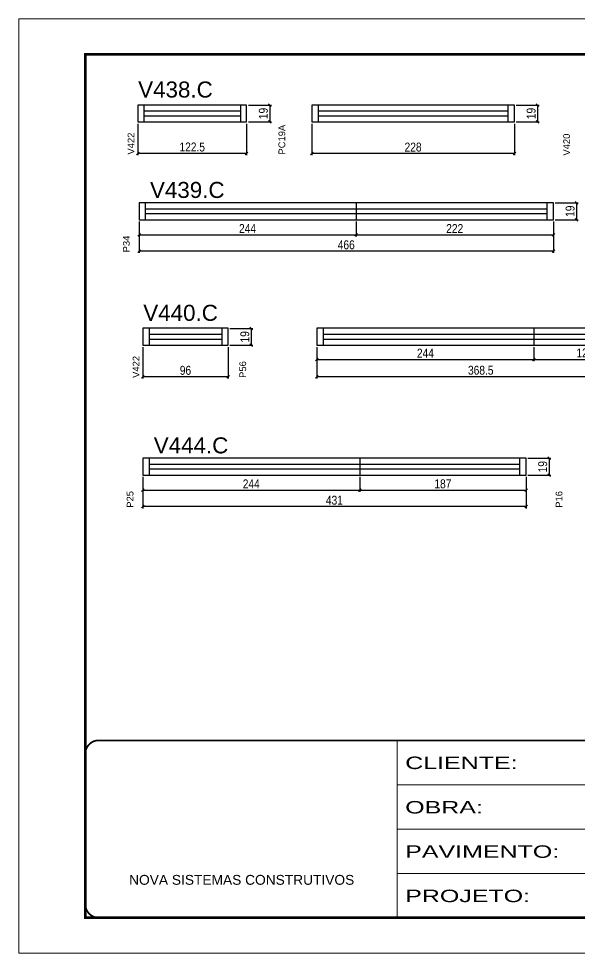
# Model space of a CAD drawing. Extents: x -3394 to 16474, y 3662 to 14397.
# Drawn here: x 9027 to 9658, y 11049 to 12099 of the extents above; entities that cross this region are included whole.
import ezdxf

# ---------------------------------------------------------------- set-up
doc = ezdxf.new("R2010")
doc.units = 0
doc.linetypes.add('CONTINUO', pattern=[0])
doc.linetypes.add('DASHED', pattern=[0.75, 0.5, -0.25])
doc.layers.get('0').update_dxf_attribs({"linetype": 'CONTINUOUS'})
doc.layers.get('Defpoints').update_dxf_attribs({"linetype": 'CONTINUOUS'})
for name, color, linetype in [('COTA', 241, 'CONTINUOUS'), ('NOMENCLATURA', 7, 'CONTINUOUS'), ('Painéis', 200, 'CONTINUOUS'), ('SARR_2.2x7', 40, 'CONTINUOUS')]:
    doc.layers.add(name, color=color, linetype=linetype)
doc.layers.add('Folhas', color=255, linetype='CONTINUOUS', lineweight=9)
doc.layers.add('SARRAFO DE PRESSAO', color=251, linetype='DASHED', lineweight=9)
doc.styles.add('ARIAL', font='arial.ttf')
doc.styles.add('COTA TECNICA', font='techl___.ttf', dxfattribs={"height": 10})
doc.styles.add('Tecnologia', font='')
doc.styles.get('Tecnologia').set_extended_font_data('Forgotten Futurist')
doc.dimstyles.new('PAINEL', dxfattribs={"dimtxt": 10, "dimasz": 3, "dimexe": 3, "dimexo": 3, "dimgap": 3, "dimtad": 1, "dimdec": 1, "dimzin": 12, "dimdsep": 46, "dimtxsty": 'COTA TECNICA', "dimblk1": 'OBLIQUE', "dimblk2": 'OBLIQUE', "dimsah": 1, "dimcen": 0.9, "dimclrd": 4, "dimclre": 4, "dimclrt": 240, "dimadec": 1, "dimazin": 3, "dimtfac": 1, "dimtdec": 1, "dimtmove": 0, "dimatfit": 3, "dimfxl": 1, "dimtolj": 1, "dimtzin": 12, "dimarcsym": 0})

# ---------------------------------------------------------------- blocks, each defined once
blk = doc.blocks.new('9999999999')
at = {"color": 30, "linetype": 'CONTINUO'}
for p, q in [((98564.6, 34230.2), (98564.6, 34429.4)), ((98564.6, 34379.6), (99584, 34379.6)), ((98564.6, 34329.8), (99488, 34329.8)), ((98564.6, 34280), (99488, 34280))]:
    blk.add_line(p, q, dxfattribs=at)
at = {"color": 30, "linetype": 'CONTINUO', "const_width": 2}
blk.add_lwpolyline([(99584, 34230.2), (99584, 34414.4, 0.414214), (99569, 34429.4), (98229, 34429.4, 0.414214), (98214, 34414.4), (98214, 34245.2, 0.414214), (98229, 34230.2), (99584, 34230.2)], format="xyb", dxfattribs=at)
at = {"layer": 'Folhas'}
blk.add_lwpolyline([(98139, 34190.2), (99624, 34190.2), (99624, 35240.2), (98139, 35240.2)], close=True, dxfattribs=at)
at = {"layer": 'Folhas', "color": 30, "const_width": 3}
blk.add_lwpolyline([(98214, 34230.2), (99584, 34230.2), (99584, 35200.2), (98214, 35200.2)], close=True, dxfattribs=at)
at = {"color": 7, "linetype": 'Continuous', "ltscale": 5, "style": 'ARIAL'}
blk.add_text('NOVA SISTEMAS CONSTRUTIVOS', height=11.059, dxfattribs=at).set_placement((98263.2, 34267.2))
at = {"layer": 'Folhas', "color": 7, "style": 'Tecnologia', "width": 1.5}
for s, p in [('CLIENTE:', (98573.7, 34397.2)), ('OBRA:', (98573.7, 34347.3)), ('PAVIMENTO:', (98573.7, 34297.5)), ('PROJETO:', (98573.7, 34247.7))]:
    blk.add_text(s, height=14, dxfattribs=at).set_placement(p)
blk = doc.blocks.new('_Oblique')
at = {"color": 0, "linetype": 'ByBlock', "lineweight": -2}
blk.add_line((-0.5, -0.5), (0.5, 0.5), dxfattribs=at)
blk = doc.blocks.new('*D257')
at = {"layer": 'COTA', "color": 4, "linetype": 'Continuous', "lineweight": -2, "transparency": 16777216}
for p, q in [((9586.8, 12002.4), (9612.7, 12002.4)), ((9610.7, 12002.4), (9610.7, 11983.4)), ((9586.8, 11983.4), (9612.7, 11983.4))]:
    blk.add_line(p, q, dxfattribs=at)
at = {"layer": 'Defpoints', "color": 0, "linetype": 'Continuous', "transparency": 16777216}
for p in [(9584.8, 12002.4), (9584.8, 11983.4), (9610.7, 11983.4)]:
    blk.add_point(p, dxfattribs=at)
at = {"layer": 'COTA', "color": 4, "linetype": 'Continuous', "lineweight": -2, "transparency": 16777216, "xscale": 3, "yscale": 3, "zscale": 3}
for p, rotation in [((9610.7, 12002.4), 90), ((9610.7, 11983.4), 270)]:
    blk.add_blockref('_Oblique', p, dxfattribs=dict(at, rotation=rotation))
at = {"layer": 'COTA', "color": 240, "linetype": 'Continuous', "transparency": 16777216, "insert": (9603.6, 11992.9), "char_height": 10, "attachment_point": 5, "rotation": 90, "style": 'COTA TECNICA'}
blk.add_mtext('\\A1;19', dxfattribs=at)
blk = doc.blocks.new('*D258')
at = {"layer": 'COTA', "color": 4, "linetype": 'Continuous', "lineweight": -2, "transparency": 16777216}
for p, q in [((9356.9, 11981.4), (9356.9, 11946)), ((9584.8, 11981.4), (9584.8, 11946)), ((9584.8, 11948), (9356.9, 11948))]:
    blk.add_line(p, q, dxfattribs=at)
at = {"layer": 'Defpoints', "color": 0, "linetype": 'Continuous', "transparency": 16777216}
for p in [(9356.9, 11983.4), (9584.8, 11983.4), (9356.9, 11948)]:
    blk.add_point(p, dxfattribs=at)
at = {"layer": 'COTA', "color": 4, "linetype": 'Continuous', "lineweight": -2, "transparency": 16777216, "xscale": 3, "yscale": 3, "zscale": 3, "rotation": 180}
blk.add_blockref('_Oblique', (9356.9, 11948), dxfattribs=at)
at = {"layer": 'COTA', "color": 4, "linetype": 'Continuous', "lineweight": -2, "transparency": 16777216, "xscale": 3, "yscale": 3, "zscale": 3}
blk.add_blockref('_Oblique', (9584.8, 11948), dxfattribs=at)
at = {"layer": 'COTA', "color": 240, "linetype": 'Continuous', "transparency": 16777216, "insert": (9470.8, 11955.1), "char_height": 10, "attachment_point": 5, "style": 'COTA TECNICA'}
blk.add_mtext('\\A1;228', dxfattribs=at)
blk = doc.blocks.new('*D259')
at = {"layer": 'COTA', "color": 4, "linetype": 'Continuous', "lineweight": -2, "transparency": 16777216}
for p, q in [((9285.6, 12002.4), (9311.5, 12002.4)), ((9309.5, 12002.4), (9309.5, 11983.4)), ((9285.6, 11983.4), (9311.5, 11983.4))]:
    blk.add_line(p, q, dxfattribs=at)
at = {"layer": 'Defpoints', "color": 0, "linetype": 'Continuous', "transparency": 16777216}
for p in [(9283.6, 12002.4), (9283.6, 11983.4), (9309.5, 11983.4)]:
    blk.add_point(p, dxfattribs=at)
at = {"layer": 'COTA', "color": 4, "linetype": 'Continuous', "lineweight": -2, "transparency": 16777216, "xscale": 3, "yscale": 3, "zscale": 3}
for p, rotation in [((9309.5, 12002.4), 90), ((9309.5, 11983.4), 270)]:
    blk.add_blockref('_Oblique', p, dxfattribs=dict(at, rotation=rotation))
at = {"layer": 'COTA', "color": 240, "linetype": 'Continuous', "transparency": 16777216, "insert": (9302.4, 11992.9), "char_height": 10, "attachment_point": 5, "rotation": 90, "style": 'COTA TECNICA'}
blk.add_mtext('\\A1;19', dxfattribs=at)
blk = doc.blocks.new('*D260')
at = {"layer": 'COTA', "color": 4, "linetype": 'Continuous', "lineweight": -2, "transparency": 16777216}
for p, q in [((9161.1, 11981.4), (9161.1, 11946)), ((9283.6, 11981.4), (9283.6, 11946)), ((9283.6, 11948), (9161.1, 11948))]:
    blk.add_line(p, q, dxfattribs=at)
at = {"layer": 'Defpoints', "color": 0, "linetype": 'Continuous', "transparency": 16777216}
for p in [(9161.1, 11983.4), (9283.6, 11983.4), (9161.1, 11948)]:
    blk.add_point(p, dxfattribs=at)
at = {"layer": 'COTA', "color": 4, "linetype": 'Continuous', "lineweight": -2, "transparency": 16777216, "xscale": 3, "yscale": 3, "zscale": 3, "rotation": 180}
blk.add_blockref('_Oblique', (9161.1, 11948), dxfattribs=at)
at = {"layer": 'COTA', "color": 4, "linetype": 'Continuous', "lineweight": -2, "transparency": 16777216, "xscale": 3, "yscale": 3, "zscale": 3}
blk.add_blockref('_Oblique', (9283.6, 11948), dxfattribs=at)
at = {"layer": 'COTA', "color": 240, "linetype": 'Continuous', "transparency": 16777216, "insert": (9222.4, 11955.2), "char_height": 10, "attachment_point": 5, "style": 'COTA TECNICA'}
blk.add_mtext('\\A1;122.5', dxfattribs=at)
blk = doc.blocks.new('*D265')
at = {"layer": 'COTA', "color": 4, "linetype": 'Continuous', "lineweight": -2, "transparency": 16777216}
for p, q in [((9630.6, 11892.6), (9656.5, 11892.6)), ((9654.5, 11892.6), (9654.5, 11873.6)), ((9630.6, 11873.6), (9656.5, 11873.6))]:
    blk.add_line(p, q, dxfattribs=at)
at = {"layer": 'Defpoints', "color": 0, "linetype": 'Continuous', "transparency": 16777216}
for p in [(9628.6, 11892.6), (9628.6, 11873.6), (9654.5, 11873.6)]:
    blk.add_point(p, dxfattribs=at)
at = {"layer": 'COTA', "color": 4, "linetype": 'Continuous', "lineweight": -2, "transparency": 16777216, "xscale": 3, "yscale": 3, "zscale": 3}
for p, rotation in [((9654.5, 11892.6), 90), ((9654.5, 11873.6), 270)]:
    blk.add_blockref('_Oblique', p, dxfattribs=dict(at, rotation=rotation))
at = {"layer": 'COTA', "color": 240, "linetype": 'Continuous', "transparency": 16777216, "insert": (9647.4, 11883.1), "char_height": 10, "attachment_point": 5, "rotation": 90, "style": 'COTA TECNICA'}
blk.add_mtext('\\A1;19', dxfattribs=at)
blk = doc.blocks.new('*D266')
at = {"layer": 'COTA', "color": 4, "linetype": 'Continuous', "lineweight": -2, "transparency": 16777216}
for p, q in [((9162.6, 11871.6), (9162.6, 11836.2)), ((9628.6, 11871.6), (9628.6, 11836.2)), ((9628.6, 11838.2), (9162.6, 11838.2))]:
    blk.add_line(p, q, dxfattribs=at)
at = {"layer": 'Defpoints', "color": 0, "linetype": 'Continuous', "transparency": 16777216}
for p in [(9162.6, 11873.6), (9628.6, 11873.6), (9162.6, 11838.2)]:
    blk.add_point(p, dxfattribs=at)
at = {"layer": 'COTA', "color": 4, "linetype": 'Continuous', "lineweight": -2, "transparency": 16777216, "xscale": 3, "yscale": 3, "zscale": 3, "rotation": 180}
blk.add_blockref('_Oblique', (9162.6, 11838.2), dxfattribs=at)
at = {"layer": 'COTA', "color": 4, "linetype": 'Continuous', "lineweight": -2, "transparency": 16777216, "xscale": 3, "yscale": 3, "zscale": 3}
blk.add_blockref('_Oblique', (9628.6, 11838.2), dxfattribs=at)
at = {"layer": 'COTA', "color": 240, "linetype": 'Continuous', "transparency": 16777216, "insert": (9395.6, 11845.3), "char_height": 10, "attachment_point": 5, "style": 'COTA TECNICA'}
blk.add_mtext('\\A1;466', dxfattribs=at)
blk = doc.blocks.new('*D267')
at = {"layer": 'COTA', "color": 4, "linetype": 'Continuous', "lineweight": -2, "transparency": 16777216}
for p, q in [((9162.6, 11871.6), (9162.6, 11854.7)), ((9406.6, 11871.6), (9406.6, 11854.7)), ((9162.6, 11856.7), (9406.6, 11856.7))]:
    blk.add_line(p, q, dxfattribs=at)
at = {"layer": 'Defpoints', "color": 0, "linetype": 'Continuous', "transparency": 16777216}
for p in [(9162.6, 11873.6), (9406.6, 11873.6), (9406.6, 11856.7)]:
    blk.add_point(p, dxfattribs=at)
at = {"layer": 'COTA', "color": 4, "linetype": 'Continuous', "lineweight": -2, "transparency": 16777216, "xscale": 3, "yscale": 3, "zscale": 3, "rotation": 180}
blk.add_blockref('_Oblique', (9162.6, 11856.7), dxfattribs=at)
at = {"layer": 'COTA', "color": 4, "linetype": 'Continuous', "lineweight": -2, "transparency": 16777216, "xscale": 3, "yscale": 3, "zscale": 3}
blk.add_blockref('_Oblique', (9406.6, 11856.7), dxfattribs=at)
at = {"layer": 'COTA', "color": 240, "linetype": 'Continuous', "transparency": 16777216, "insert": (9284.6, 11863.7), "char_height": 10, "attachment_point": 5, "style": 'COTA TECNICA'}
blk.add_mtext('\\A1;244', dxfattribs=at)
blk = doc.blocks.new('*D268')
at = {"layer": 'COTA', "color": 4, "linetype": 'Continuous', "lineweight": -2, "transparency": 16777216}
for p, q in [((9406.6, 11871.6), (9406.6, 11854.7)), ((9628.6, 11871.6), (9628.6, 11854.7)), ((9406.6, 11856.7), (9628.6, 11856.7))]:
    blk.add_line(p, q, dxfattribs=at)
at = {"layer": 'Defpoints', "color": 0, "linetype": 'Continuous', "transparency": 16777216}
for p in [(9406.6, 11873.6), (9628.6, 11873.6), (9628.6, 11856.7)]:
    blk.add_point(p, dxfattribs=at)
at = {"layer": 'COTA', "color": 4, "linetype": 'Continuous', "lineweight": -2, "transparency": 16777216, "xscale": 3, "yscale": 3, "zscale": 3, "rotation": 180}
blk.add_blockref('_Oblique', (9406.6, 11856.7), dxfattribs=at)
at = {"layer": 'COTA', "color": 4, "linetype": 'Continuous', "lineweight": -2, "transparency": 16777216, "xscale": 3, "yscale": 3, "zscale": 3}
blk.add_blockref('_Oblique', (9628.6, 11856.7), dxfattribs=at)
at = {"layer": 'COTA', "color": 240, "linetype": 'Continuous', "transparency": 16777216, "insert": (9517.6, 11863.7), "char_height": 10, "attachment_point": 5, "style": 'COTA TECNICA'}
blk.add_mtext('\\A1;222', dxfattribs=at)
blk = doc.blocks.new('*D276')
at = {"layer": 'COTA', "color": 4, "linetype": 'Continuous', "lineweight": -2, "transparency": 16777216}
for p, q in [((9362.7, 11730.5), (9362.7, 11695.2)), ((9731.1, 11730.5), (9731.1, 11695.2)), ((9731.1, 11697.2), (9362.7, 11697.2))]:
    blk.add_line(p, q, dxfattribs=at)
at = {"layer": 'Defpoints', "color": 0, "linetype": 'Continuous', "transparency": 16777216}
for p in [(9362.7, 11732.5), (9731.1, 11732.5), (9362.7, 11697.2)]:
    blk.add_point(p, dxfattribs=at)
at = {"layer": 'COTA', "color": 4, "linetype": 'Continuous', "lineweight": -2, "transparency": 16777216, "xscale": 3, "yscale": 3, "zscale": 3, "rotation": 180}
blk.add_blockref('_Oblique', (9362.7, 11697.2), dxfattribs=at)
at = {"layer": 'COTA', "color": 4, "linetype": 'Continuous', "lineweight": -2, "transparency": 16777216, "xscale": 3, "yscale": 3, "zscale": 3}
blk.add_blockref('_Oblique', (9731.1, 11697.2), dxfattribs=at)
at = {"layer": 'COTA', "color": 240, "linetype": 'Continuous', "transparency": 16777216, "insert": (9546.9, 11704.4), "char_height": 10, "attachment_point": 5, "style": 'COTA TECNICA'}
blk.add_mtext('\\A1;368.5', dxfattribs=at)
blk = doc.blocks.new('*D277')
at = {"layer": 'COTA', "color": 4, "linetype": 'Continuous', "lineweight": -2, "transparency": 16777216}
for p, q in [((9264.8, 11751.5), (9290.7, 11751.5)), ((9288.7, 11751.5), (9288.7, 11732.5)), ((9264.8, 11732.5), (9290.7, 11732.5))]:
    blk.add_line(p, q, dxfattribs=at)
at = {"layer": 'Defpoints', "color": 0, "linetype": 'Continuous', "transparency": 16777216}
for p in [(9262.8, 11751.5), (9262.8, 11732.5), (9288.7, 11732.5)]:
    blk.add_point(p, dxfattribs=at)
at = {"layer": 'COTA', "color": 4, "linetype": 'Continuous', "lineweight": -2, "transparency": 16777216, "xscale": 3, "yscale": 3, "zscale": 3}
for p, rotation in [((9288.7, 11751.5), 90), ((9288.7, 11732.5), 270)]:
    blk.add_blockref('_Oblique', p, dxfattribs=dict(at, rotation=rotation))
at = {"layer": 'COTA', "color": 240, "linetype": 'Continuous', "transparency": 16777216, "insert": (9281.6, 11742), "char_height": 10, "attachment_point": 5, "rotation": 90, "style": 'COTA TECNICA'}
blk.add_mtext('\\A1;19', dxfattribs=at)
blk = doc.blocks.new('*D278')
at = {"layer": 'COTA', "color": 4, "linetype": 'Continuous', "lineweight": -2, "transparency": 16777216}
for p, q in [((9166.8, 11730.5), (9166.8, 11695.2)), ((9262.8, 11730.5), (9262.8, 11695.2)), ((9262.8, 11697.2), (9166.8, 11697.2))]:
    blk.add_line(p, q, dxfattribs=at)
at = {"layer": 'Defpoints', "color": 0, "linetype": 'Continuous', "transparency": 16777216}
for p in [(9166.8, 11732.5), (9262.8, 11732.5), (9166.8, 11697.2)]:
    blk.add_point(p, dxfattribs=at)
at = {"layer": 'COTA', "color": 4, "linetype": 'Continuous', "lineweight": -2, "transparency": 16777216, "xscale": 3, "yscale": 3, "zscale": 3, "rotation": 180}
blk.add_blockref('_Oblique', (9166.8, 11697.2), dxfattribs=at)
at = {"layer": 'COTA', "color": 4, "linetype": 'Continuous', "lineweight": -2, "transparency": 16777216, "xscale": 3, "yscale": 3, "zscale": 3}
blk.add_blockref('_Oblique', (9262.8, 11697.2), dxfattribs=at)
at = {"layer": 'COTA', "color": 240, "linetype": 'Continuous', "transparency": 16777216, "insert": (9214.8, 11704.3), "char_height": 10, "attachment_point": 5, "style": 'COTA TECNICA'}
blk.add_mtext('\\A1;96', dxfattribs=at)
blk = doc.blocks.new('*D285')
at = {"layer": 'COTA', "color": 4, "linetype": 'Continuous', "lineweight": -2, "transparency": 16777216}
for p, q in [((9599.8, 11605.6), (9625.7, 11605.6)), ((9623.7, 11605.6), (9623.7, 11586.6)), ((9599.8, 11586.6), (9625.7, 11586.6))]:
    blk.add_line(p, q, dxfattribs=at)
at = {"layer": 'Defpoints', "color": 0, "linetype": 'Continuous', "transparency": 16777216}
for p in [(9597.8, 11605.6), (9597.8, 11586.6), (9623.7, 11586.6)]:
    blk.add_point(p, dxfattribs=at)
at = {"layer": 'COTA', "color": 4, "linetype": 'Continuous', "lineweight": -2, "transparency": 16777216, "xscale": 3, "yscale": 3, "zscale": 3}
for p, rotation in [((9623.7, 11605.6), 90), ((9623.7, 11586.6), 270)]:
    blk.add_blockref('_Oblique', p, dxfattribs=dict(at, rotation=rotation))
at = {"layer": 'COTA', "color": 240, "linetype": 'Continuous', "transparency": 16777216, "insert": (9616.6, 11596.1), "char_height": 10, "attachment_point": 5, "rotation": 90, "style": 'COTA TECNICA'}
blk.add_mtext('\\A1;19', dxfattribs=at)
blk = doc.blocks.new('*D286')
at = {"layer": 'COTA', "color": 4, "linetype": 'Continuous', "lineweight": -2, "transparency": 16777216}
for p, q in [((9166.8, 11584.6), (9166.8, 11549.2)), ((9597.8, 11584.6), (9597.8, 11549.2)), ((9597.8, 11551.2), (9166.8, 11551.2))]:
    blk.add_line(p, q, dxfattribs=at)
at = {"layer": 'Defpoints', "color": 0, "linetype": 'Continuous', "transparency": 16777216}
for p in [(9166.8, 11586.6), (9597.8, 11586.6), (9166.8, 11551.2)]:
    blk.add_point(p, dxfattribs=at)
at = {"layer": 'COTA', "color": 4, "linetype": 'Continuous', "lineweight": -2, "transparency": 16777216, "xscale": 3, "yscale": 3, "zscale": 3, "rotation": 180}
blk.add_blockref('_Oblique', (9166.8, 11551.2), dxfattribs=at)
at = {"layer": 'COTA', "color": 4, "linetype": 'Continuous', "lineweight": -2, "transparency": 16777216, "xscale": 3, "yscale": 3, "zscale": 3}
blk.add_blockref('_Oblique', (9597.8, 11551.2), dxfattribs=at)
at = {"layer": 'COTA', "color": 240, "linetype": 'Continuous', "transparency": 16777216, "insert": (9382.3, 11558.4), "char_height": 10, "attachment_point": 5, "style": 'COTA TECNICA'}
blk.add_mtext('\\A1;431', dxfattribs=at)
blk = doc.blocks.new('*D287')
at = {"layer": 'COTA', "color": 4, "linetype": 'Continuous', "lineweight": -2, "transparency": 16777216}
for p, q in [((9166.8, 11584.6), (9166.8, 11567.7)), ((9410.8, 11584.6), (9410.8, 11567.7)), ((9166.8, 11569.7), (9410.8, 11569.7))]:
    blk.add_line(p, q, dxfattribs=at)
at = {"layer": 'Defpoints', "color": 0, "linetype": 'Continuous', "transparency": 16777216}
for p in [(9166.8, 11586.6), (9410.8, 11586.6), (9410.8, 11569.7)]:
    blk.add_point(p, dxfattribs=at)
at = {"layer": 'COTA', "color": 4, "linetype": 'Continuous', "lineweight": -2, "transparency": 16777216, "xscale": 3, "yscale": 3, "zscale": 3, "rotation": 180}
blk.add_blockref('_Oblique', (9166.8, 11569.7), dxfattribs=at)
at = {"layer": 'COTA', "color": 4, "linetype": 'Continuous', "lineweight": -2, "transparency": 16777216, "xscale": 3, "yscale": 3, "zscale": 3}
blk.add_blockref('_Oblique', (9410.8, 11569.7), dxfattribs=at)
at = {"layer": 'COTA', "color": 240, "linetype": 'Continuous', "transparency": 16777216, "insert": (9288.8, 11576.8), "char_height": 10, "attachment_point": 5, "style": 'COTA TECNICA'}
blk.add_mtext('\\A1;244', dxfattribs=at)
blk = doc.blocks.new('*D288')
at = {"layer": 'COTA', "color": 4, "linetype": 'Continuous', "lineweight": -2, "transparency": 16777216}
for p, q in [((9410.8, 11584.6), (9410.8, 11567.7)), ((9597.8, 11584.6), (9597.8, 11567.7)), ((9410.8, 11569.7), (9597.8, 11569.7))]:
    blk.add_line(p, q, dxfattribs=at)
at = {"layer": 'Defpoints', "color": 0, "linetype": 'Continuous', "transparency": 16777216}
for p in [(9410.8, 11586.6), (9597.8, 11586.6), (9597.8, 11569.7)]:
    blk.add_point(p, dxfattribs=at)
at = {"layer": 'COTA', "color": 4, "linetype": 'Continuous', "lineweight": -2, "transparency": 16777216, "xscale": 3, "yscale": 3, "zscale": 3, "rotation": 180}
blk.add_blockref('_Oblique', (9410.8, 11569.7), dxfattribs=at)
at = {"layer": 'COTA', "color": 4, "linetype": 'Continuous', "lineweight": -2, "transparency": 16777216, "xscale": 3, "yscale": 3, "zscale": 3}
blk.add_blockref('_Oblique', (9597.8, 11569.7), dxfattribs=at)
at = {"layer": 'COTA', "color": 240, "linetype": 'Continuous', "transparency": 16777216, "insert": (9504.3, 11576.8), "char_height": 10, "attachment_point": 5, "style": 'COTA TECNICA'}
blk.add_mtext('\\A1;187', dxfattribs=at)
blk = doc.blocks.new('*D310')
at = {"layer": 'COTA', "color": 4, "linetype": 'Continuous', "lineweight": -2, "transparency": 16777216}
for p, q in [((9362.7, 11730.5), (9362.7, 11714.7)), ((9606.7, 11730.5), (9606.7, 11714.7)), ((9362.7, 11716.7), (9606.7, 11716.7))]:
    blk.add_line(p, q, dxfattribs=at)
at = {"layer": 'Defpoints', "color": 0, "linetype": 'Continuous', "transparency": 16777216}
for p in [(9362.7, 11732.5), (9606.7, 11732.5), (9606.7, 11716.7)]:
    blk.add_point(p, dxfattribs=at)
at = {"layer": 'COTA', "color": 4, "linetype": 'Continuous', "lineweight": -2, "transparency": 16777216, "xscale": 3, "yscale": 3, "zscale": 3, "rotation": 180}
blk.add_blockref('_Oblique', (9362.7, 11716.7), dxfattribs=at)
at = {"layer": 'COTA', "color": 4, "linetype": 'Continuous', "lineweight": -2, "transparency": 16777216, "xscale": 3, "yscale": 3, "zscale": 3}
blk.add_blockref('_Oblique', (9606.7, 11716.7), dxfattribs=at)
at = {"layer": 'COTA', "color": 240, "linetype": 'Continuous', "transparency": 16777216, "insert": (9484.7, 11723.7), "char_height": 10, "attachment_point": 5, "style": 'COTA TECNICA'}
blk.add_mtext('\\A1;244', dxfattribs=at)
blk = doc.blocks.new('*D311')
at = {"layer": 'COTA', "color": 4, "linetype": 'Continuous', "lineweight": -2, "transparency": 16777216}
for p, q in [((9606.7, 11730.5), (9606.7, 11714.7)), ((9731.1, 11730.5), (9731.1, 11714.7)), ((9606.7, 11716.7), (9731.1, 11716.7))]:
    blk.add_line(p, q, dxfattribs=at)
at = {"layer": 'Defpoints', "color": 0, "linetype": 'Continuous', "transparency": 16777216}
for p in [(9606.7, 11732.5), (9731.1, 11732.5), (9731.1, 11716.7)]:
    blk.add_point(p, dxfattribs=at)
at = {"layer": 'COTA', "color": 4, "linetype": 'Continuous', "lineweight": -2, "transparency": 16777216, "xscale": 3, "yscale": 3, "zscale": 3, "rotation": 180}
blk.add_blockref('_Oblique', (9606.7, 11716.7), dxfattribs=at)
at = {"layer": 'COTA', "color": 4, "linetype": 'Continuous', "lineweight": -2, "transparency": 16777216, "xscale": 3, "yscale": 3, "zscale": 3}
blk.add_blockref('_Oblique', (9731.1, 11716.7), dxfattribs=at)
at = {"layer": 'COTA', "color": 240, "linetype": 'Continuous', "transparency": 16777216, "insert": (9668.9, 11723.8), "char_height": 10, "attachment_point": 5, "style": 'COTA TECNICA'}
blk.add_mtext('\\A1;124.5', dxfattribs=at)

msp = doc.modelspace()

# ---------------------------------------------------------------- linework, layer by layer
at = {"layer": 'Painéis', "linetype": 'Continuous'}
for p, q in [((9628.59, 11892.56), (9162.62, 11892.56)), ((9162.62, 11892.56), (9162.62, 11873.56)), ((9406.62, 11892.56), (9406.62, 11873.56)), ((9628.59, 11873.56), (9628.59, 11892.56)), ((9162.62, 11873.56), (9628.59, 11873.56)), ((9731.13, 11751.54), (9362.66, 11751.54)), ((9362.66, 11751.54), (9362.66, 11732.54)), ((9606.66, 11751.54), (9606.66, 11732.54)), ((9362.66, 11732.54), (9731.13, 11732.54)), ((9597.8, 11605.6), (9166.84, 11605.6)), ((9166.84, 11605.6), (9166.84, 11586.6)), ((9410.84, 11605.6), (9410.84, 11586.6)), ((9597.8, 11586.6), (9597.8, 11605.6)), ((9166.84, 11586.6), (9597.8, 11586.6))]:
    msp.add_line(p, q, dxfattribs=at)
for points in [[(9161.12, 11983.42), (9283.59, 11983.42), (9283.59, 12002.42), (9161.12, 12002.42)], [(9356.86, 11983.42), (9584.83, 11983.42), (9584.83, 12002.42), (9356.86, 12002.42)], [(9166.84, 11732.54), (9262.8, 11732.54), (9262.8, 11751.54), (9166.84, 11751.54)]]:
    msp.add_lwpolyline(points, close=True, dxfattribs=at)
at = {"layer": 'SARR_2.2x7', "ltscale": 25}
for p, q in [((9168.12, 12002.42), (9168.12, 11983.42)), ((9276.59, 12002.42), (9276.59, 11983.42)), ((9363.86, 12002.42), (9363.86, 11983.42)), ((9577.83, 11983.42), (9577.83, 12002.42)), ((9276.59, 11995.42), (9168.12, 11995.42)), ((9577.83, 11995.42), (9363.86, 11995.42)), ((9168.12, 11990.42), (9276.59, 11990.42)), ((9363.86, 11990.42), (9577.83, 11990.42)), ((9169.62, 11892.56), (9169.62, 11873.56)), ((9621.59, 11873.56), (9621.59, 11892.56)), ((9406.62, 11885.56), (9169.62, 11885.56)), ((9169.62, 11880.56), (9406.62, 11880.56)), ((9621.59, 11885.56), (9406.62, 11885.56)), ((9406.62, 11880.56), (9621.59, 11880.56)), ((9173.84, 11751.54), (9173.84, 11732.54)), ((9255.8, 11751.54), (9255.8, 11732.54)), ((9369.66, 11751.54), (9369.66, 11732.54)), ((9255.8, 11744.54), (9173.84, 11744.54)), ((9173.84, 11739.54), (9255.8, 11739.54)), ((9606.66, 11744.54), (9369.66, 11744.54)), ((9369.66, 11739.54), (9606.66, 11739.54)), ((9724.13, 11744.54), (9606.66, 11744.54)), ((9606.66, 11739.54), (9724.13, 11739.54)), ((9173.84, 11605.6), (9173.84, 11586.6)), ((9590.8, 11586.6), (9590.8, 11605.6)), ((9410.84, 11598.6), (9173.84, 11598.6)), ((9173.84, 11593.6), (9410.84, 11593.6)), ((9590.8, 11598.6), (9410.84, 11598.6)), ((9410.84, 11593.6), (9590.8, 11593.6))]:
    msp.add_line(p, q, dxfattribs=at)

# ---------------------------------------------------------------- block references
at = {"layer": 'SARRAFO DE PRESSAO', "color": 6, "linetype": 'ByBlock'}
msp.add_blockref('9999999999', (-89111.77, -23140.8), dxfattribs=at)

# ---------------------------------------------------------------- texts
at = {"layer": 'NOMENCLATURA', "linetype": 'Continuous', "style": 'ARIAL'}
for s, p in [('V438.C', (9161.65, 12010.84)), ('V439.C', (9174.91, 11898.01)), ('V440.C', (9167.37, 11759.95)), ('V444.C', (9179.13, 11611.05))]:
    msp.add_text(s, height=18, dxfattribs=at).set_placement(p)
for s, p in [('V422', (9157.31, 11946.75)), ('PC19A', (9326.98, 11946.75)), ('V420', (9647.19, 11945.6)), ('P34', (9152.1, 11836.89)), ('V422', (9163.02, 11695.86)), ('P56', (9283.01, 11695.86)), ('P25', (9156.31, 11549.93)), ('P16', (9638.72, 11549.93))]:
    msp.add_text(s, height=7.567, rotation=90, dxfattribs=at).set_placement(p)

# ---------------------------------------------------------------- dimensions: what is measured, and where the dimension line sits
at = {"layer": 'COTA', "linetype": 'Continuous'}
for base, p1, p2, picture, middle in [((9309.46, 11983.42), (9283.59, 12002.42), (9283.59, 11983.42), '*D259', (9302.37, 11992.92)), ((9610.7, 11983.42), (9584.83, 12002.42), (9584.83, 11983.42), '*D257', (9603.61, 11992.92)), ((9654.46, 11873.56), (9628.59, 11892.56), (9628.59, 11873.56), '*D265', (9647.37, 11883.06)), ((9288.67, 11732.54), (9262.8, 11751.54), (9262.8, 11732.54), '*D277', (9281.58, 11742.04)), ((9623.67, 11586.6), (9597.8, 11605.6), (9597.8, 11586.6), '*D285', (9616.58, 11596.1))]:
    dim = msp.add_linear_dim(base=base, p1=p1, p2=p2, angle=90, dimstyle='PAINEL', override={"dimexe": 2, "dimexo": 2, "dimgap": 2, "dimadec": 8, "dimtix": 1, "dimatfit": 2, "dimldrblk": 'Oblique'}, dxfattribs=at)
    dim.commit()
    dim.dimension.update_dxf_attribs({"geometry": picture, "text_midpoint": middle})
for base, p1, p2, override, picture, middle in [((9161.12, 11948.04), (9283.59, 11983.42), (9161.12, 11983.42), {"dimexe": 2, "dimexo": 2, "dimgap": 2, "dimadec": 8, "dimtix": 1, "dimatfit": 2, "dimldrblk": 'Oblique'}, '*D260', (9222.35, 11955.15)), ((9356.86, 11948.04), (9584.83, 11983.42), (9356.86, 11983.42), {"dimexe": 2, "dimexo": 2, "dimgap": 2, "dimadec": 8, "dimtix": 1, "dimatfit": 2, "dimldrblk": 'Oblique'}, '*D258', (9470.85, 11955.14)), ((9162.62, 11838.18), (9628.59, 11873.56), (9162.62, 11873.56), {"dimexe": 2, "dimexo": 2, "dimgap": 2, "dimadec": 8, "dimtix": 1, "dimatfit": 2, "dimldrblk": 'Oblique'}, '*D266', (9395.6, 11845.29)), ((9406.62, 11856.66), (9162.62, 11873.56), (9406.62, 11873.56), {"dimexe": 2, "dimexo": 2, "dimgap": 2, "dimadec": 8, "dimtix": 1, "dimatfit": 2, "dimldrblk": 'Oblique'}, '*D267', (9284.62, 11863.73)), ((9628.59, 11856.66), (9406.62, 11873.56), (9628.59, 11873.56), {"dimexe": 2, "dimexo": 2, "dimgap": 2, "dimadec": 8, "dimtix": 1, "dimtmove": 1, "dimatfit": 2, "dimldrblk": 'Oblique'}, '*D268', (9517.6, 11863.66)), ((9166.84, 11697.16), (9262.8, 11732.54), (9166.84, 11732.54), {"dimexe": 2, "dimexo": 2, "dimgap": 2, "dimadec": 8, "dimtix": 1, "dimatfit": 2, "dimldrblk": 'Oblique'}, '*D278', (9214.82, 11704.29)), ((9362.66, 11697.16), (9731.13, 11732.54), (9362.66, 11732.54), {"dimexe": 2, "dimexo": 2, "dimgap": 2, "dimadec": 8, "dimtix": 1, "dimatfit": 2, "dimldrblk": 'Oblique'}, '*D276', (9546.9, 11704.4)), ((9606.66, 11716.67), (9362.66, 11732.54), (9606.66, 11732.54), {"dimexe": 2, "dimexo": 2, "dimgap": 2, "dimadec": 8, "dimtix": 1, "dimatfit": 2, "dimldrblk": 'Oblique'}, '*D310', (9484.66, 11723.74)), ((9731.13, 11716.67), (9606.66, 11732.54), (9731.13, 11732.54), {"dimexe": 2, "dimexo": 2, "dimgap": 2, "dimadec": 8, "dimtix": 1, "dimtmove": 1, "dimatfit": 2, "dimldrblk": 'Oblique'}, '*D311', (9668.9, 11723.78)), ((9166.84, 11551.22), (9597.8, 11586.6), (9166.84, 11586.6), {"dimexe": 2, "dimexo": 2, "dimgap": 2, "dimadec": 8, "dimtix": 1, "dimatfit": 2, "dimldrblk": 'Oblique'}, '*D286', (9382.32, 11558.44)), ((9410.84, 11569.7), (9166.84, 11586.6), (9410.84, 11586.6), {"dimexe": 2, "dimexo": 2, "dimgap": 2, "dimadec": 8, "dimtix": 1, "dimatfit": 2, "dimldrblk": 'Oblique'}, '*D287', (9288.84, 11576.77)), ((9597.8, 11569.7), (9410.84, 11586.6), (9597.8, 11586.6), {"dimexe": 2, "dimexo": 2, "dimgap": 2, "dimadec": 8, "dimtix": 1, "dimtmove": 1, "dimatfit": 2, "dimldrblk": 'Oblique'}, '*D288', (9504.32, 11576.79))]:
    dim = msp.add_linear_dim(base=base, p1=p1, p2=p2, dimstyle='PAINEL', override=override, dxfattribs=at)
    dim.commit()
    dim.dimension.update_dxf_attribs({"geometry": picture, "text_midpoint": middle})

doc.saveas('drawing.dxf')
